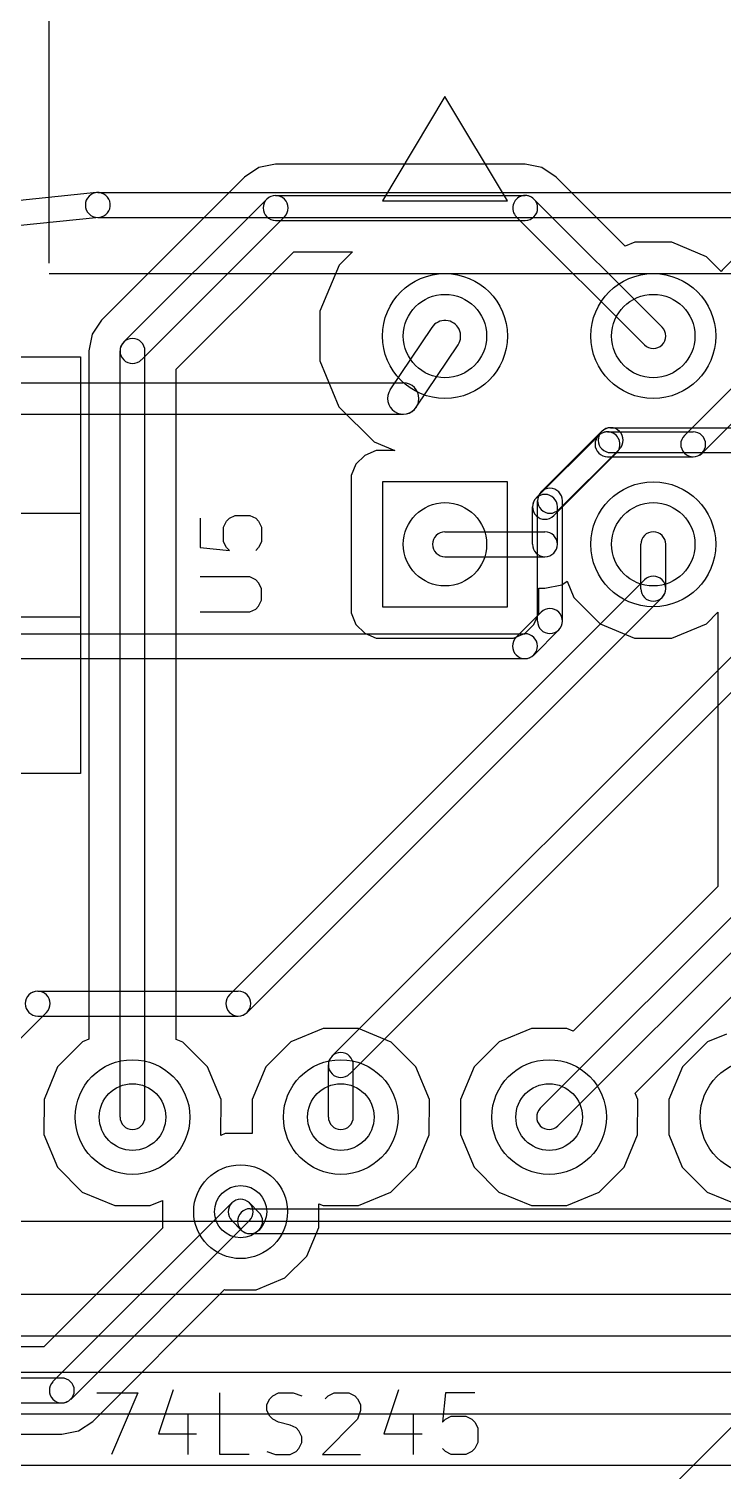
# Model space of a CAD drawing. Extents: x 10 to 410, y -287 to -10.
# Drawn here: x 200.67 to 209.13, y -130.68 to -113.09 of the extents above; entities that cross this region are included whole.
import ezdxf

# ---------------------------------------------------------------- set-up
doc = ezdxf.new("R2010")
doc.units = 0
doc.header["$MEASUREMENT"] = 0
doc.layers.add('Black', color=250, linetype='CONTINUOUS')
doc.layers.add('White', color=7, linetype='CONTINUOUS')

msp = doc.modelspace()

# ---------------------------------------------------------------- linework, layer by layer
at = {"layer": 'BLACK'}
for p, q in [((200.914, -115.951), (200.914, -105.918)), ((205.74, -113.919), (204.978, -115.189)), ((206.502, -115.189), (205.74, -113.919)), ((210.824, -114.308), (209.12, -116.036)), ((210.824, -114.308), (209.12, -116.036)), ((203.47, -114.785), (203.297, -114.901)), ((203.47, -114.785), (203.297, -114.901)), ((203.634, -114.752), (203.47, -114.785)), ((203.634, -114.752), (203.47, -114.785)), ((203.675, -114.744), (203.634, -114.752)), ((203.675, -114.744), (203.634, -114.752)), ((206.718, -114.744), (203.675, -114.744)), ((203.675, -114.744), (203.675, -114.744)), ((206.718, -114.744), (203.675, -114.744)), ((203.675, -114.744), (203.675, -114.744)), ((206.922, -114.785), (206.718, -114.744)), ((206.922, -114.785), (206.718, -114.744)), ((207.095, -114.901), (206.922, -114.785)), ((207.095, -114.901), (206.922, -114.785)), ((203.297, -114.901), (201.553, -116.645)), ((203.297, -114.901), (201.553, -116.645)), ((203.297, -114.901), (203.297, -114.901)), ((203.297, -114.901), (203.297, -114.901)), ((207.939, -115.744), (207.095, -114.901)), ((207.939, -115.744), (207.095, -114.901)), ((203.567, -115.17), (201.822, -116.915)), ((203.675, -115.125), (206.718, -115.125)), ((204.978, -115.189), (206.502, -115.189)), ((208.388, -116.732), (206.825, -115.17)), ((203.782, -115.385), (202.038, -117.13)), ((208.172, -116.948), (206.61, -115.385)), ((203.675, -115.43), (206.718, -115.43)), ((208.054, -115.697), (207.939, -115.744)), ((208.054, -115.697), (207.939, -115.744)), ((208.508, -115.697), (208.054, -115.697)), ((208.508, -115.697), (208.054, -115.697)), ((208.928, -115.872), (208.508, -115.697)), ((208.928, -115.872), (208.508, -115.697)), ((202.463, -117.243), (203.896, -115.811)), ((202.463, -117.243), (203.896, -115.811)), ((203.896, -115.811), (204.614, -115.811)), ((203.896, -115.811), (204.614, -115.811)), ((204.614, -115.811), (204.449, -115.976)), ((204.614, -115.811), (204.449, -115.976)), ((209.109, -116.053), (208.928, -115.872)), ((209.109, -116.053), (208.928, -115.872)), ((200.914, -116.078), (225.806, -116.078)), ((204.449, -115.976), (204.216, -116.536)), ((204.449, -115.976), (204.216, -116.536)), ((209.12, -116.036), (209.109, -116.053)), ((209.12, -116.036), (209.109, -116.053)), ((204.216, -116.536), (204.216, -117.142)), ((204.216, -116.536), (204.216, -117.142)), ((201.553, -116.645), (201.437, -116.818)), ((201.553, -116.645), (201.437, -116.818)), ((201.437, -116.818), (201.397, -117.022)), ((201.437, -116.818), (201.397, -117.022)), ((192.405, -117.094), (201.295, -117.094)), ((201.295, -117.094), (201.295, -122.174)), ((201.397, -117.022), (201.397, -125.417)), ((201.397, -117.022), (201.397, -125.417)), ((201.778, -126.365), (201.778, -117.022)), ((202.082, -126.365), (202.082, -117.022)), ((204.216, -117.142), (204.447, -117.702)), ((204.216, -117.142), (204.447, -117.702)), ((202.463, -125.418), (202.463, -117.243)), ((202.463, -125.418), (202.463, -117.243)), ((208.659, -118.053), (209.392, -117.32)), ((208.874, -118.268), (209.607, -117.535)), ((204.447, -117.702), (204.876, -118.131)), ((204.447, -117.702), (204.876, -118.131)), ((207.722, -118.008), (208.766, -118.008)), ((204.876, -118.131), (205.13, -118.237)), ((204.876, -118.131), (205.13, -118.237)), ((206.852, -118.815), (207.614, -118.053)), ((204.762, -118.295), (204.655, -118.402)), ((204.762, -118.295), (204.655, -118.402)), ((204.903, -118.237), (204.762, -118.295)), ((204.903, -118.237), (204.762, -118.295)), ((205.13, -118.237), (204.903, -118.237)), ((205.13, -118.237), (204.903, -118.237)), ((207.067, -119.03), (207.829, -118.268)), ((207.722, -118.313), (208.766, -118.313)), ((204.655, -118.402), (204.597, -118.542)), ((204.655, -118.402), (204.597, -118.542)), ((204.597, -118.542), (204.597, -118.693)), ((204.597, -118.542), (204.597, -118.693)), ((204.597, -118.693), (204.597, -120.217)), ((204.597, -118.693), (204.597, -120.217)), ((204.978, -118.618), (204.978, -120.142)), ((206.502, -118.618), (204.978, -118.618)), ((204.978, -118.618), (204.978, -120.142)), ((206.502, -118.618), (204.978, -118.618)), ((204.978, -118.618), (204.978, -120.142)), ((206.502, -118.618), (204.978, -118.618)), ((206.502, -120.142), (206.502, -118.618)), ((206.502, -120.142), (206.502, -118.618)), ((206.502, -120.142), (206.502, -118.618)), ((200.025, -118.999), (201.295, -118.999)), ((202.754, -119.063), (202.754, -119.42)), ((203.075, -119.098), (203.111, -119.063)), ((203.111, -119.063), (203.182, -119.027)), ((203.182, -119.027), (203.361, -119.027)), ((203.361, -119.027), (203.432, -119.063)), ((203.432, -119.063), (203.468, -119.098)), ((206.807, -119.38), (206.807, -118.923)), ((207.112, -119.38), (207.112, -118.923)), ((203.039, -119.17), (203.075, -119.098)), ((203.039, -119.348), (203.039, -119.17)), ((203.468, -119.098), (203.504, -119.17)), ((203.504, -119.17), (203.504, -119.348)), ((205.74, -119.228), (206.959, -119.228)), ((202.754, -119.42), (203.111, -119.455)), ((203.075, -119.42), (203.039, -119.348)), ((203.111, -119.455), (203.075, -119.42)), ((203.468, -119.42), (203.432, -119.455)), ((203.504, -119.348), (203.468, -119.42)), ((205.74, -119.532), (206.959, -119.532)), ((203.361, -119.777), (202.754, -119.777)), ((203.432, -119.813), (203.361, -119.777)), ((203.468, -119.848), (203.432, -119.813)), ((203.504, -119.92), (203.468, -119.848)), ((203.504, -120.063), (203.504, -119.92)), ((206.883, -120.067), (206.883, -119.913)), ((206.883, -119.913), (206.959, -119.913)), ((206.883, -120.067), (206.883, -119.913)), ((206.883, -119.913), (206.959, -119.913)), ((206.959, -119.913), (207.164, -119.873)), ((206.959, -119.913), (207.164, -119.873)), ((207.164, -119.873), (207.229, -119.829)), ((207.164, -119.873), (207.229, -119.829)), ((207.229, -119.829), (207.31, -120.027)), ((207.229, -119.829), (207.31, -120.027)), ((203.432, -120.17), (203.468, -120.134)), ((203.468, -120.134), (203.504, -120.063)), ((206.883, -120.218), (206.883, -120.067)), ((206.883, -120.218), (206.883, -120.067)), ((207.31, -120.027), (207.632, -120.348)), ((207.31, -120.027), (207.632, -120.348)), ((201.295, -120.269), (200.025, -120.269)), ((202.754, -120.205), (203.361, -120.205)), ((203.361, -120.205), (203.432, -120.17)), ((204.597, -120.217), (204.655, -120.358)), ((204.597, -120.217), (204.655, -120.358)), ((204.978, -120.142), (206.502, -120.142)), ((204.978, -120.142), (206.502, -120.142)), ((204.978, -120.142), (206.502, -120.142)), ((206.825, -120.358), (206.883, -120.218)), ((206.825, -120.358), (206.883, -120.218)), ((208.927, -120.35), (209.067, -120.209)), ((208.927, -120.35), (209.067, -120.209)), ((209.067, -120.209), (209.067, -123.554)), ((209.067, -120.209), (209.067, -123.554)), ((204.655, -120.358), (204.762, -120.465)), ((204.655, -120.358), (204.762, -120.465)), ((204.762, -120.465), (204.902, -120.523)), ((204.762, -120.465), (204.902, -120.523)), ((206.577, -120.523), (206.718, -120.465)), ((206.577, -120.523), (206.718, -120.465)), ((206.718, -120.465), (206.825, -120.358)), ((206.718, -120.465), (206.825, -120.358)), ((207.632, -120.348), (208.052, -120.523)), ((207.632, -120.348), (208.052, -120.523)), ((208.506, -120.523), (208.927, -120.35)), ((208.506, -120.523), (208.927, -120.35)), ((204.902, -120.523), (205.053, -120.523)), ((204.902, -120.523), (205.053, -120.523)), ((205.053, -120.523), (206.577, -120.523)), ((205.053, -120.523), (206.577, -120.523)), ((208.052, -120.523), (208.506, -120.523)), ((208.052, -120.523), (208.506, -120.523)), ((201.295, -122.174), (192.405, -122.174)), ((209.067, -123.554), (207.303, -125.318)), ((209.067, -123.554), (207.303, -125.318)), ((209.493, -123.667), (206.902, -126.257)), ((209.708, -123.882), (207.118, -126.473)), ((208.057, -126.072), (209.978, -124.152)), ((208.057, -126.072), (209.978, -124.152)), ((204.256, -125.285), (203.859, -125.449)), ((204.256, -125.285), (203.859, -125.449)), ((204.686, -125.286), (204.256, -125.285)), ((204.686, -125.286), (204.256, -125.285)), ((205.082, -125.45), (204.686, -125.286)), ((205.082, -125.45), (204.686, -125.286)), ((206.796, -125.285), (206.399, -125.449)), ((206.796, -125.285), (206.399, -125.449)), ((207.226, -125.286), (206.796, -125.285)), ((207.226, -125.286), (206.796, -125.285)), ((207.303, -125.318), (207.226, -125.286)), ((207.303, -125.318), (207.226, -125.286)), ((209.173, -125.353), (208.939, -125.449)), ((209.173, -125.353), (208.939, -125.449)), ((201.319, -125.449), (201.015, -125.753)), ((201.319, -125.449), (201.015, -125.753)), ((201.397, -125.417), (201.319, -125.449)), ((201.397, -125.417), (201.319, -125.449)), ((202.542, -125.45), (202.463, -125.418)), ((202.542, -125.45), (202.463, -125.418)), ((202.846, -125.754), (202.542, -125.45)), ((202.846, -125.754), (202.542, -125.45)), ((203.859, -125.449), (203.555, -125.753)), ((203.859, -125.449), (203.555, -125.753)), ((205.386, -125.754), (205.082, -125.45)), ((205.386, -125.754), (205.082, -125.45)), ((206.399, -125.449), (206.095, -125.753)), ((206.399, -125.449), (206.095, -125.753)), ((208.939, -125.449), (208.635, -125.753)), ((208.939, -125.449), (208.635, -125.753)), ((201.015, -125.753), (200.851, -126.149)), ((201.015, -125.753), (200.851, -126.149)), ((203.01, -126.151), (202.846, -125.754)), ((203.01, -126.151), (202.846, -125.754)), ((203.555, -125.753), (203.391, -126.149)), ((203.555, -125.753), (203.391, -126.149)), ((205.55, -126.151), (205.386, -125.754)), ((205.55, -126.151), (205.386, -125.754)), ((206.095, -125.753), (205.931, -126.149)), ((206.095, -125.753), (205.931, -126.149)), ((208.635, -125.753), (208.471, -126.149)), ((208.635, -125.753), (208.471, -126.149)), ((208.09, -126.151), (208.057, -126.072)), ((208.09, -126.151), (208.057, -126.072)), ((200.851, -126.149), (200.85, -126.579)), ((200.851, -126.149), (200.85, -126.579)), ((203.009, -126.581), (203.01, -126.151)), ((203.009, -126.581), (203.01, -126.151)), ((203.391, -126.149), (203.39, -126.567)), ((203.391, -126.149), (203.39, -126.567)), ((205.549, -126.581), (205.55, -126.151)), ((205.549, -126.581), (205.55, -126.151)), ((205.931, -126.149), (205.93, -126.579)), ((205.931, -126.149), (205.93, -126.579)), ((208.089, -126.581), (208.09, -126.151)), ((208.089, -126.581), (208.09, -126.151)), ((208.471, -126.149), (208.47, -126.579)), ((208.471, -126.149), (208.47, -126.579)), ((200.85, -126.579), (201.014, -126.976)), ((200.85, -126.579), (201.014, -126.976)), ((203.06, -126.567), (203.006, -126.589)), ((203.06, -126.567), (203.006, -126.589)), ((203.006, -126.589), (203.009, -126.581)), ((203.006, -126.589), (203.009, -126.581)), ((203.39, -126.567), (203.06, -126.567)), ((203.39, -126.567), (203.06, -126.567)), ((205.385, -126.977), (205.549, -126.581)), ((205.385, -126.977), (205.549, -126.581)), ((205.93, -126.579), (206.094, -126.976)), ((205.93, -126.579), (206.094, -126.976)), ((207.925, -126.977), (208.089, -126.581)), ((207.925, -126.977), (208.089, -126.581)), ((208.47, -126.579), (208.634, -126.976)), ((208.47, -126.579), (208.634, -126.976)), ((201.014, -126.976), (201.318, -127.28)), ((201.014, -126.976), (201.318, -127.28)), ((205.081, -127.281), (205.385, -126.977)), ((205.081, -127.281), (205.385, -126.977)), ((206.094, -126.976), (206.398, -127.28)), ((206.094, -126.976), (206.398, -127.28)), ((207.621, -127.281), (207.925, -126.977)), ((207.621, -127.281), (207.925, -126.977)), ((208.634, -126.976), (208.938, -127.28)), ((208.634, -126.976), (208.938, -127.28)), ((201.318, -127.28), (201.714, -127.444)), ((201.318, -127.28), (201.714, -127.444)), ((204.684, -127.445), (205.081, -127.281)), ((204.684, -127.445), (205.081, -127.281)), ((206.398, -127.28), (206.794, -127.444)), ((206.398, -127.28), (206.794, -127.444)), ((207.224, -127.445), (207.621, -127.281)), ((207.224, -127.445), (207.621, -127.281)), ((208.938, -127.28), (209.334, -127.444)), ((208.938, -127.28), (209.334, -127.444)), ((203.14, -127.412), (200.96, -129.592)), ((201.714, -127.444), (202.144, -127.445)), ((201.714, -127.444), (202.144, -127.445)), ((202.144, -127.445), (202.296, -127.382)), ((202.144, -127.445), (202.296, -127.382)), ((202.296, -127.382), (202.296, -127.708)), ((202.296, -127.382), (202.296, -127.708)), ((204.201, -127.71), (204.201, -127.422)), ((204.201, -127.422), (204.254, -127.444)), ((204.201, -127.71), (204.201, -127.422)), ((204.201, -127.422), (204.254, -127.444)), ((204.254, -127.444), (204.684, -127.445)), ((204.254, -127.444), (204.684, -127.445)), ((206.794, -127.444), (207.224, -127.445)), ((206.794, -127.444), (207.224, -127.445)), ((191.77, -127.635), (219.71, -127.635)), ((203.356, -127.627), (201.176, -129.808)), ((202.298, -127.715), (200.847, -129.166)), ((202.298, -127.715), (200.847, -129.166)), ((202.296, -127.708), (202.298, -127.715)), ((202.296, -127.708), (202.298, -127.715)), ((204.055, -128.06), (204.201, -127.71)), ((204.055, -128.06), (204.201, -127.71)), ((203.787, -128.327), (204.055, -128.06)), ((203.787, -128.327), (204.055, -128.06)), ((203.437, -128.472), (203.787, -128.327)), ((203.437, -128.472), (203.787, -128.327)), ((211.076, -128.301), (207.903, -131.474)), ((211.076, -128.301), (207.903, -131.474)), ((201.445, -130.077), (203.052, -128.47)), ((201.445, -130.077), (203.052, -128.47)), ((203.052, -128.47), (203.058, -128.472)), ((203.052, -128.47), (203.058, -128.472)), ((203.058, -128.472), (203.437, -128.472)), ((203.058, -128.472), (203.437, -128.472)), ((200.847, -129.166), (200.47, -129.166)), ((200.847, -129.166), (200.47, -129.166)), ((190.66, -129.547), (201.068, -129.547)), ((201.496, -129.729), (201.996, -129.729)), ((201.996, -129.729), (201.674, -130.479)), ((202.424, -129.693), (202.246, -130.229)), ((202.996, -130.479), (202.996, -129.729)), ((203.567, -129.871), (203.603, -129.8)), ((203.603, -129.8), (203.639, -129.764)), ((203.639, -129.764), (203.71, -129.729)), ((203.71, -129.729), (203.889, -129.729)), ((203.889, -129.729), (203.996, -129.764)), ((204.281, -129.8), (204.317, -129.764)), ((204.317, -129.764), (204.389, -129.729)), ((204.389, -129.729), (204.567, -129.729)), ((204.567, -129.729), (204.639, -129.764)), ((204.639, -129.764), (204.674, -129.8)), ((204.674, -129.8), (204.71, -129.871)), ((205.174, -129.693), (204.996, -130.229)), ((205.746, -129.729), (205.71, -130.086)), ((206.103, -129.729), (205.746, -129.729)), ((190.66, -129.852), (201.068, -129.852)), ((202.603, -129.979), (202.603, -130.479)), ((203.567, -129.943), (203.567, -129.871)), ((203.603, -130.014), (203.567, -129.943)), ((204.71, -129.943), (204.674, -130.05)), ((204.71, -129.871), (204.71, -129.943)), ((205.353, -129.979), (205.353, -130.479)), ((201.272, -130.193), (201.445, -130.077)), ((201.272, -130.193), (201.445, -130.077)), ((203.639, -130.05), (203.603, -130.014)), ((203.71, -130.086), (203.639, -130.05)), ((203.853, -130.121), (203.71, -130.086)), ((203.924, -130.157), (203.853, -130.121)), ((203.96, -130.193), (203.924, -130.157)), ((204.674, -130.05), (204.246, -130.479)), ((205.71, -130.086), (205.746, -130.05)), ((205.746, -130.05), (205.817, -130.014)), ((205.817, -130.014), (205.996, -130.014)), ((205.996, -130.014), (206.067, -130.05)), ((206.067, -130.05), (206.103, -130.086)), ((206.103, -130.086), (206.139, -130.157)), ((206.139, -130.157), (206.139, -130.336)), ((190.66, -130.233), (201.068, -130.233)), ((190.66, -130.233), (201.068, -130.233)), ((201.068, -130.233), (201.272, -130.193)), ((201.068, -130.233), (201.272, -130.193)), ((202.246, -130.229), (202.71, -130.229)), ((203.996, -130.264), (203.96, -130.193)), ((203.96, -130.407), (203.996, -130.336)), ((203.996, -130.336), (203.996, -130.264)), ((204.996, -130.229), (205.46, -130.229)), ((206.139, -130.336), (206.103, -130.407)), ((203.353, -130.479), (202.996, -130.479)), ((203.567, -130.443), (203.674, -130.479)), ((203.674, -130.479), (203.853, -130.479)), ((203.853, -130.479), (203.924, -130.443)), ((203.924, -130.443), (203.96, -130.407)), ((204.246, -130.479), (204.71, -130.479)), ((205.746, -130.443), (205.71, -130.407)), ((205.817, -130.479), (205.746, -130.443)), ((205.996, -130.479), (205.817, -130.479)), ((206.067, -130.443), (205.996, -130.479)), ((206.103, -130.407), (206.067, -130.443))]:
    msp.add_line(p, q, dxfattribs=at)
for centre, radius in [((205.74, -116.84), 0.762), ((205.74, -116.84), 0.762), ((205.74, -116.84), 0.762), ((208.28, -116.84), 0.762), ((208.28, -116.84), 0.762), ((208.28, -116.84), 0.762), ((208.28, -119.38), 0.762), ((208.28, -119.38), 0.762), ((208.28, -119.38), 0.762), ((201.93, -126.365), 0.699), ((201.93, -126.365), 0.699), ((201.93, -126.365), 0.699), ((204.47, -126.365), 0.699), ((204.47, -126.365), 0.699), ((204.47, -126.365), 0.699), ((207.01, -126.365), 0.699), ((207.01, -126.365), 0.699), ((207.01, -126.365), 0.699), ((209.55, -126.365), 0.699), ((209.55, -126.365), 0.699), ((209.55, -126.365), 0.699), ((203.248, -127.519), 0.572)]:
    msp.add_circle(centre, radius, dxfattribs=at)
for centre, start, end in [((203.675, -115.278), 90, 270), ((203.675, -115.278), -45, 135), ((206.718, -115.278), 405, 585), ((206.718, -115.278), 270, 450), ((208.28, -116.84), 225, 405), ((201.93, -117.022), 360, 540), ((201.93, -117.022), 135, 315), ((207.722, -118.16), 90, 270), ((207.722, -118.16), 315, 495), ((208.766, -118.16), 270, 450), ((208.767, -118.16), 135, 315), ((206.959, -118.923), 360, 540), ((206.959, -118.923), 135, 315), ((205.74, -119.38), 90, 270), ((206.959, -119.38), 270, 450), ((206.959, -119.38), 180, 360), ((207.01, -126.365), 135, 315), ((201.93, -126.365), 180, 360), ((203.248, -127.52), -45, 135), ((201.068, -129.7), 135, 315), ((201.068, -129.7), 270, 450)]:
    msp.add_arc(centre, 0.152, start, end, dxfattribs=at)
at = {"layer": 'WHITE'}
for p, q in [((201.492, -115.091), (199.502, -115.293)), ((201.507, -115.091), (216.111, -115.091)), ((201.523, -115.394), (199.533, -115.596)), ((201.507, -115.396), (216.111, -115.396)), ((205.073, -117.497), (205.582, -116.734)), ((205.39, -117.708), (205.899, -116.946)), ((197.901, -117.412), (205.232, -117.412)), ((197.901, -117.793), (205.232, -117.793)), ((207.652, -118.002), (206.913, -118.741)), ((207.76, -117.958), (212.09, -117.958)), ((207.867, -118.218), (207.128, -118.957)), ((207.76, -118.262), (212.09, -118.262)), ((204.978, -118.618), (204.978, -120.142)), ((206.502, -118.618), (204.978, -118.618)), ((206.502, -120.142), (206.502, -118.618)), ((206.868, -120.316), (206.868, -118.849)), ((207.173, -120.316), (207.173, -118.849)), ((210.712, -119.272), (204.362, -125.622)), ((208.128, -119.921), (208.128, -119.38)), ((208.432, -119.921), (208.432, -119.38)), ((210.928, -119.488), (204.578, -125.838)), ((208.172, -119.813), (203.112, -124.873)), ((208.388, -120.029), (203.328, -125.089)), ((204.978, -120.142), (206.502, -120.142)), ((206.913, -120.209), (206.607, -120.514)), ((197.513, -120.47), (206.715, -120.47)), ((207.128, -120.424), (206.822, -120.73)), ((197.513, -120.774), (206.715, -120.774)), ((200.774, -124.829), (203.22, -124.829)), ((200.882, -125.089), (199.498, -126.473)), ((200.774, -125.133), (203.22, -125.133)), ((204.318, -126.365), (204.318, -125.73)), ((204.622, -126.365), (204.622, -125.73)), ((203.356, -127.412), (203.471, -127.527)), ((203.364, -127.483), (214.216, -127.483)), ((203.14, -127.627), (203.256, -127.743)), ((203.364, -127.787), (214.216, -127.787)), ((200.015, -128.524), (209.74, -128.524)), ((200.015, -129.032), (209.74, -129.032)), ((195.897, -129.478), (211.93, -129.478)), ((195.897, -129.986), (211.93, -129.986)), ((185.038, -130.609), (213.042, -130.609))]:
    msp.add_line(p, q, dxfattribs=at)
for centre, radius in [((205.74, -116.84), 0.762), ((208.28, -116.84), 0.762), ((205.74, -116.84), 0.508), ((208.28, -116.84), 0.508), ((208.28, -119.38), 0.762), ((205.74, -119.38), 0.508), ((208.28, -119.38), 0.508), ((201.93, -126.365), 0.699), ((204.47, -126.365), 0.699), ((207.01, -126.365), 0.699), ((209.55, -126.365), 0.699), ((201.93, -126.365), 0.406), ((204.47, -126.365), 0.406), ((207.01, -126.365), 0.406), ((203.248, -127.519), 0.572), ((203.248, -127.519), 0.318)]:
    msp.add_circle(centre, radius, dxfattribs=at)
for centre, radius, start, end in [((201.507, -115.243), 0.152, 90, 270), ((201.507, -115.242), 0.152, -84.2, 95.8), ((205.74, -116.84), 0.191, 326.3, 506.3), ((205.232, -117.602), 0.191, 146.3, 326.3), ((205.232, -117.602), 0.191, 270, 450), ((207.76, -118.11), 0.152, 90, 270), ((207.76, -118.11), 0.152, -45, 135), ((207.02, -118.849), 0.152, 360, 540), ((207.02, -118.849), 0.152, 135, 315), ((208.28, -119.38), 0.152, 360, 540), ((208.28, -119.921), 0.152, -45, 135), ((208.28, -119.921), 0.152, 180, 360), ((207.02, -120.316), 0.152, -45, 135), ((206.715, -120.622), 0.152, 270, 450), ((207.02, -120.316), 0.152, 180, 360), ((206.715, -120.622), 0.152, 135, 315), ((200.774, -124.981), 0.152, 90, 270), ((200.774, -124.981), 0.152, -45, 135), ((203.22, -124.981), 0.152, 135, 315), ((203.22, -124.981), 0.152, 270, 450), ((204.47, -125.73), 0.152, 360, 540), ((204.47, -125.73), 0.152, 135, 315), ((204.47, -126.365), 0.152, 180, 360), ((203.248, -127.52), 0.152, 45, 225), ((203.364, -127.635), 0.152, 90, 270), ((203.364, -127.635), 0.152, 225, 405)]:
    msp.add_arc(centre, radius, start, end, dxfattribs=at)

doc.saveas('drawing.dxf')
